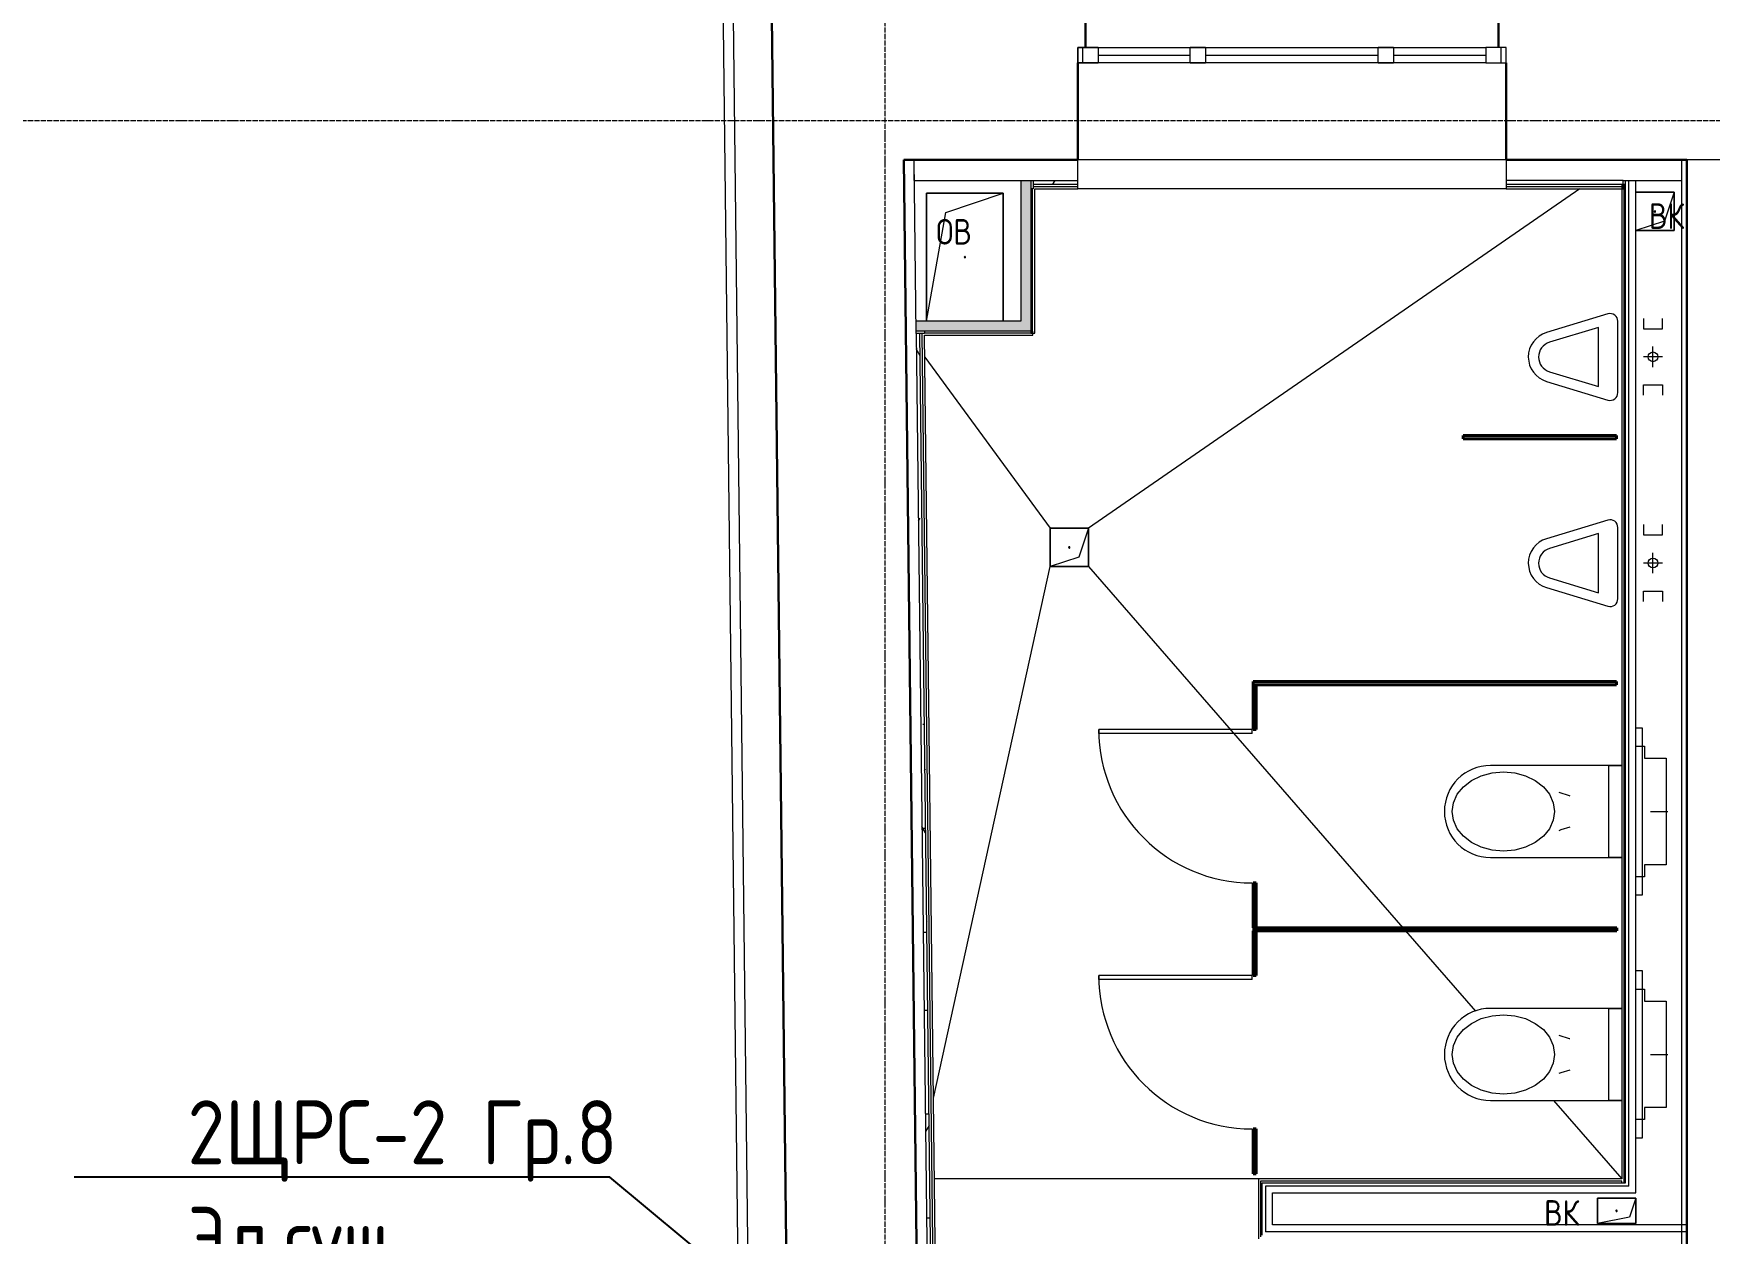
# Model space of a CAD drawing. Header units: millimetres. Extents: x -32 to 417638015, y -35 to 175284279.
# Drawn here: x 1071958 to 1078512, y 67662 to 72354 of the extents above; entities that cross this region are included whole.
import ezdxf
from ezdxf import colors
from ezdxf.entities.mleader import LeaderData, LeaderLine
from ezdxf.math import Vec2, Vec3

# ---------------------------------------------------------------- set-up
doc = ezdxf.new("R2010")
doc.units = ezdxf.units.MM
doc.linetypes.add('ADSK_Линия сетки', pattern=[25, 20, -2.5, 0, -2.5])
for name, color, linetype, lineweight in [('_ Окна', 7, 'Continuous', 9), ('Аннотация', 7, 'Continuous', 18), ('Двери', 7, 'Continuous', 9), ('Двери открывание', 7, 'Continuous', 9), ('Обобщенные модели', 7, 'Continuous', 18), ('Окна', 7, 'Continuous', 9), ('Оси', 253, 'Continuous', 9), ('Перекрытие', 7, 'Continuous', 18), ('Сантехника', 7, 'Continuous', 18), ('Стены внутренние', 7, 'Continuous', 18), ('Стены несущие', 7, 'Continuous', 30), ('Стены отделка', 7, 'Continuous', 30), ('Стены штриховка', 7, 'Continuous', 9), ('ШТРИХОВКА', 252, 'Continuous', 15)]:
    doc.layers.add(name, color=color, linetype=linetype, lineweight=lineweight)
doc.layers.add('_ЭМ_Надписи', color=7, linetype='Continuous')
doc.styles.add('GOST Common_4', font='GOST_Common.ttf', dxfattribs={"width": 0.9, "height": 199.9999999999999})
doc.styles.add('ЭОМ', font='isocpeur.ttf', dxfattribs={"width": 0.85, "height": 250})
pattern_1 = [(0, (507.3426762534655, 158.9018102923892), (406.4, 101.6), [33.528, -271.272, 33.528, -271.272, -1625.6]), (0, (507.3426762534655, 158.9018102923892), (406.4, 101.6), [-609.6, 33.528, -576.072, 33.528, -271.272, -711.2]), (0, (507.3426762534655, 158.9018102923892), (406.4, 101.6), [-1524, 33.528, -169.672, 33.528, -474.472]), (120, (659.7426762534305, 209.7018102923894), (-291.1881810244989, 301.1527240979959), [33.52799999999997, -271.2719999999998, 33.52799999999997, -271.2719999999998, -1625.599999999999]), (120, (659.7426762534305, 209.7018102923894), (-291.1881810244989, 301.1527240979959), [-609.5999999999996, 33.52799999999997, -576.0719999999995, 33.52799999999997, -271.2719999999998, -711.1999999999996]), (120, (659.7426762534305, 209.7018102923894), (-291.1881810244989, 301.1527240979959), [-1523.999999999999, 33.52799999999997, -169.6719999999999, 33.52799999999997, -474.4719999999998]), (240, (710.5426762534189, 412.9018102923892), (-115.2118189755009, -402.7527240979958), [33.528, -271.272, 33.528, -271.272, -1625.6]), (240, (710.5426762534189, 412.9018102923892), (-115.2118189755009, -402.7527240979958), [-609.6, 33.528, -576.072, 33.528, -271.272, -711.2]), (240, (710.5426762534189, 412.9018102923892), (-115.2118189755009, -402.7527240979958), [-1524, 33.528, -169.672, 33.528, -474.472])]

# ---------------------------------------------------------------- blocks, each defined once
blk = doc.blocks.new('План 3 этажа')
at = {"layer": 'Стены внутренние'}
for points in [[(39487.34267625358, 19580.21979519981), (39527.34267455467, 19580.21979519981), (39527.34267625358, 20170.21979350091), (39487.34267625358, 20170.21979350091), (39487.34267625358, 19620.21979350091)], [(39210.87893727323, 19580.21979519981), (39487.34267625358, 19580.21979519981), (39487.34267625358, 19620.21979350091), (39077.63973545335, 19620.21979350092), (39078.21928317973, 19580.21979519981), (39119.34267625352, 19580.21979519981)]]:
    blk.add_hatch(color=8, dxfattribs=at).paths.add_polyline_path(points)
at = {"layer": 'Стены внутренние', "lineweight": 9}
h = blk.add_hatch(dxfattribs=at)
h.set_pattern_fill('FP_5', color=8, style=0, pattern_type=2)
h.set_pattern_definition(pattern_1)
h.paths.add_polyline_path([(41800.40517625358, 20155.2197935009), (41843.34267625358, 20155.2197935009), (41843.34267625358, 20170.2197935009), (41385.57473327871, 20170.2197935009), (41386.57473327871, 20155.2197935009), (41699.79059292009, 20155.2197935009)])
h.paths.add_polyline_path([(39542.34267625358, 20155.21979350091), (39710.57473327871, 20155.21979350091), (39710.57473327871, 20170.21979350091), (39536.34267625358, 20170.21979350091), (39536.34267625358, 20155.21979350091)])
h = blk.add_hatch(dxfattribs=at)
h.set_pattern_fill('FP_5', color=8, style=0, pattern_type=2)
h.set_pattern_definition(pattern_1)
h.paths.add_polyline_path([(39158.27461874753, 12775.60278500231), (39173.27107997017, 12775.99152355589), (39161.84094503021, 13746.22788805666), (39146.84198582167, 13746.05118871413), (39158.01983607514, 12797.22977498142)])
h.paths.add_polyline_path([(39136.47562439274, 14625.99012895414), (39151.47043638001, 14626.51886132128), (39093.21824238839, 19571.20212356667), (39078.21928317973, 19571.02542422311), (39136.47562439274, 14626.16682829669)])
at = {"layer": '_ Окна', "color": 8, "lineweight": 18}
for p, q in [((39710.57473327871, 20630.2197935009), (39710.57473327871, 20690.2197935009)), ((39710.57473327871, 20690.2197935009), (39790.57473327871, 20690.2197935009)), ((39790.57473327871, 20690.2197935009), (39790.57473327871, 20630.2197935009)), ((40150.57473327871, 20630.2197935009), (40150.57473327871, 20690.2197935009)), ((40150.57473327871, 20690.2197935009), (40210.57473327871, 20690.2197935009)), ((40210.57473327871, 20690.2197935009), (40210.57473327871, 20630.2197935009)), ((40885.57473327871, 20630.2197935009), (40885.57473327871, 20690.2197935009)), ((40885.57473327871, 20690.2197935009), (40945.57473327871, 20690.2197935009)), ((40945.57473327871, 20690.2197935009), (40945.57473327871, 20630.2197935009)), ((41305.57473327871, 20690.2197935009), (41305.57473327871, 20630.2197935009)), ((41385.57473327871, 20690.2197935009), (41305.57473327871, 20690.2197935009)), ((41385.57473327871, 20630.2197935009), (41385.57473327871, 20690.2197935009)), ((39790.57473327871, 20630.2197935009), (39710.57473327871, 20630.2197935009)), ((40210.57473327871, 20630.2197935009), (40150.57473327871, 20630.2197935009)), ((40945.57473327871, 20630.2197935009), (40885.57473327871, 20630.2197935009)), ((41305.57473327871, 20630.2197935009), (41385.57473327871, 20630.2197935009))]:
    blk.add_line(p, q, dxfattribs=at)
at = {"layer": '_ Окна', "color": 8}
for p, q in [((39730.57473327871, 20630.2197935009), (39730.57473327871, 20690.2197935009)), ((39790.57473327871, 20660.21979350089), (40150.57473327871, 20660.21979350089)), ((40210.57473327871, 20660.21979350089), (40885.57473327871, 20660.21979350088)), ((40945.57473327871, 20660.21979350088), (41305.57473327871, 20660.21979350088)), ((41365.57473327871, 20630.2197935009), (41365.57473327871, 20690.2197935009))]:
    blk.add_line(p, q, dxfattribs=at)
at = {"layer": 'Двери', "color": 8}
for p, q in [((39792.60470177412, 18007.44258451812), (39792.60470177412, 18023.44258451812)), ((40392.60470177412, 18023.44258451787), (39792.60470177412, 18023.44258451812)), ((40392.60470177412, 18007.44258451787), (40392.60470177412, 18023.44258451787)), ((40392.60470177412, 18007.44258451787), (39792.60470177412, 18007.44258451812)), ((39792.60470177371, 17045.44258451822), (39792.60470177371, 17061.44258451822)), ((40392.60470177371, 17061.44258451798), (39792.60470177371, 17061.44258451822)), ((40392.60470177371, 17045.44258451798), (39792.60470177371, 17045.44258451822)), ((40392.60470177371, 17045.44258451798), (40392.60470177371, 17061.44258451798))]:
    blk.add_line(p, q, dxfattribs=at)
at = {"layer": 'Двери открывание', "color": 8}
for centre in [(40392.60470177412, 18023.44258451787), (40392.60470177371, 17061.44258451798)]:
    blk.add_arc(centre, 599.9999999999995, 180, 270, dxfattribs=at)
at = {"layer": 'Обобщенные модели', "color": 8}
for p, q in [((39119.34267625347, 19620.21979350089), (39119.34267625347, 20120.2197935009)), ((39119.34267625347, 20120.2197935009), (39419.34267625347, 20120.2197935009)), ((39419.34267625347, 20120.2197935009), (39119.34267625347, 20120.2197935009)), ((39119.34267625347, 20120.2197935009), (39119.34267625347, 19620.21979350089)), ((39194.34267625346, 20045.2197935009), (39419.34267625347, 20120.2197935009)), ((39419.34267625347, 20120.2197935009), (39419.34267625347, 19620.21979350089)), ((39419.34267625347, 19620.21979350089), (39419.34267625347, 20120.2197935009)), ((41892.34267625352, 20123.80030776248), (42042.34267625352, 20123.80030776248)), ((42042.34267625352, 20123.80030776248), (41892.34267625352, 20123.80030776248)), ((42042.34267625352, 20123.80030776248), (42004.84267625353, 20011.30030776247)), ((42042.34267625352, 20123.80030776248), (42042.34267625352, 19973.80030776247)), ((42042.34267625352, 19973.80030776247), (42042.34267625352, 20123.80030776248)), ((39119.34267625347, 19620.21979350089), (39194.34267625346, 20045.2197935009)), ((42004.84267625353, 20011.30030776247), (41892.34267625352, 19973.80030776247)), ((42042.34267625352, 19973.80030776247), (41892.34267625352, 19973.80030776247)), ((41892.34267625352, 19973.80030776247), (42042.34267625352, 19973.80030776247)), ((39602.34267625352, 18660.21979350088), (39602.34267625352, 18810.21979350089)), ((39602.34267625352, 18810.21979350089), (39752.34267625352, 18810.21979350089)), ((39752.34267625352, 18810.21979350089), (39602.34267625352, 18810.21979350089)), ((39602.34267625352, 18810.21979350089), (39602.34267625352, 18660.21979350088)), ((39752.34267625352, 18810.21979350089), (39714.84267625353, 18697.71979350088)), ((39752.34267625352, 18810.21979350089), (39752.34267625352, 18660.21979350088)), ((39752.34267625352, 18660.21979350088), (39752.34267625352, 18810.21979350089)), ((39714.84267625353, 18697.71979350088), (39602.34267625352, 18660.21979350088)), ((39752.34267625352, 18660.21979350088), (39602.34267625352, 18660.21979350088)), ((39602.34267625352, 18660.21979350088), (39752.34267625352, 18660.21979350088)), ((41742.34267625352, 16091.44258451798), (41742.34267625352, 16191.44258451798)), ((41742.34267625352, 16191.44258451798), (41892.34267625352, 16191.44258451798)), ((41892.34267625352, 16191.44258451798), (41742.34267625352, 16191.44258451798)), ((41742.34267625352, 16191.44258451798), (41742.34267625352, 16091.44258451798)), ((41892.34267625352, 16191.44258451798), (41867.34267625353, 16116.44258451798)), ((41892.34267625352, 16191.44258451798), (41892.34267625352, 16091.44258451798)), ((41892.34267625352, 16091.44258451798), (41892.34267625352, 16191.44258451798)), ((41867.34267625353, 16116.44258451798), (41742.34267625352, 16091.44258451798)), ((41892.34267625352, 16091.44258451798), (41742.34267625352, 16091.44258451798)), ((41742.34267625352, 16091.44258451798), (41892.34267625352, 16091.44258451798))]:
    blk.add_line(p, q, dxfattribs=at)
at = {"layer": 'Обобщенные модели', "color": 8, "lineweight": 40}
for p, q in [((41817.34267625352, 19172.44258451808), (41217.34267625352, 19172.44258451808)), ((41217.34267625352, 19172.44258451808), (41217.34267625352, 19160.44258451808)), ((41217.34267625352, 19160.44258451808), (41817.34267625352, 19160.44258451808)), ((41817.34267625352, 19160.44258451808), (41817.34267625352, 19172.44258451808)), ((41816.60470177419, 18210.44258451815), (40396.60470177419, 18210.44258451815)), ((40396.60470177419, 18210.44258451815), (40396.60470177419, 18198.44258451815)), ((40396.60470177419, 18198.44258451815), (41816.60470177419, 18198.44258451815)), ((40396.60470177419, 18198.44258451787), (40396.60470177412, 18023.44258451787)), ((40408.60470177419, 18198.44258451787), (40396.60470177419, 18198.44258451787)), ((40408.60470177412, 18023.44258451787), (40408.60470177419, 18198.44258451787)), ((41816.60470177419, 18198.44258451815), (41816.60470177419, 18210.44258451815)), ((40396.60470177412, 18023.44258451787), (40408.60470177412, 18023.44258451787)), ((40396.60470177387, 17423.44258451787), (40396.6047017738, 17248.44258451787)), ((40408.60470177388, 17423.44258451787), (40396.60470177387, 17423.44258451787)), ((40408.60470177381, 17248.44258451787), (40408.60470177388, 17423.44258451787)), ((40396.6047017738, 17248.44258451787), (40408.60470177381, 17248.44258451787)), ((40396.60470177379, 17236.44258451797), (40396.60470177371, 17061.44258451798)), ((40408.60470177379, 17236.44258451797), (40396.60470177379, 17236.44258451797)), ((41818.60470177379, 17248.44258451815), (40398.60470177379, 17248.44258451815)), ((40398.60470177379, 17248.44258451815), (40398.60470177379, 17236.44258451815)), ((40398.60470177379, 17236.44258451815), (41818.60470177379, 17236.44258451815)), ((40408.60470177371, 17061.44258451797), (40408.60470177379, 17236.44258451797)), ((41818.60470177379, 17236.44258451815), (41818.60470177379, 17248.44258451815)), ((40396.60470177371, 17061.44258451798), (40408.60470177371, 17061.44258451797)), ((40396.60470177347, 16461.44258451797), (40396.60470177339, 16286.44258451797)), ((40408.60470177347, 16461.44258451797), (40396.60470177347, 16461.44258451797)), ((40408.6047017734, 16286.44258451797), (40408.60470177347, 16461.44258451797)), ((40396.60470177339, 16286.44258451797), (40408.6047017734, 16286.44258451797))]:
    blk.add_line(p, q, dxfattribs=at)
at = {"layer": 'Обобщенные модели', "color": 8}
for centre, radius, start, end in [((41967.34267625352, 20048.80030776247), 2.500000000000002, 0, 180), ((41967.34267625352, 20048.80030776247), 2.499999999999998, 119.9999999999582, 180), ((41967.34267625352, 20048.80030776247), 2.500000000000002, 180, 0), ((41967.34267625352, 20048.80030776247), 2.499999999999999, 240.0000000000418, 345.0000000000325), ((41967.34267625352, 20048.80030776247), 2.500000000000002, 14.99999999996748, 90), ((39269.34267625347, 19870.2197935009), 2.500000000000002, 0, 180), ((39269.34267625347, 19870.2197935009), 2.500000000000002, 180, 0), ((39269.34267625347, 19870.2197935009), 2.499999999999999, 60.0000000000418, 165.0000000000325), ((39269.34267625347, 19870.2197935009), 2.500000000000002, 194.9999999999675, 270), ((39269.34267625347, 19870.2197935009), 2.499999999999998, 299.9999999999582, 0), ((39677.34267625352, 18735.21979350088), 2.500000000000002, 0, 180), ((39677.34267625352, 18735.21979350088), 2.499999999999998, 119.9999999999582, 180), ((39677.34267625352, 18735.21979350088), 2.500000000000002, 180, 0), ((39677.34267625352, 18735.21979350088), 2.499999999999999, 240.0000000000418, 345.0000000000325), ((39677.34267625352, 18735.21979350088), 2.500000000000002, 14.99999999996748, 90), ((41817.34267625352, 16141.44258451798), 2.500000000000002, 0, 180), ((41817.34267625352, 16141.44258451798), 2.499999999999998, 120.0000000000103, 180), ((41817.34267625352, 16141.44258451798), 2.500000000000002, 180, 0), ((41817.34267625352, 16141.44258451798), 2.499999999999999, 239.9999999999897, 345.0000000000325), ((41817.34267625352, 16141.44258451798), 2.500000000000002, 14.99999999996748, 90)]:
    blk.add_arc(centre, radius, start, end, dxfattribs=at)
at = {"layer": 'Окна', "color": 8}
for p, q in [((39710.57473327871, 20690.2197935009), (39710.57473327871, 20630.2197935009)), ((39790.57473327871, 20690.2197935009), (39710.57473327871, 20690.2197935009)), ((39790.57473327871, 20690.2197935009), (40150.57473327871, 20690.2197935009)), ((40210.57473327871, 20690.2197935009), (40150.57473327871, 20690.2197935009)), ((40210.57473327871, 20690.2197935009), (40885.57473327871, 20690.2197935009)), ((40945.57473327871, 20690.2197935009), (40885.57473327871, 20690.2197935009)), ((40945.57473327871, 20690.2197935009), (41305.57473327871, 20690.2197935009)), ((41385.57473327871, 20690.2197935009), (41305.57473327871, 20690.2197935009)), ((41385.57473327871, 20630.2197935009), (41385.57473327871, 20690.2197935009)), ((39710.57473327871, 20630.2197935009), (39790.57473327871, 20630.2197935009)), ((40150.57473327871, 20630.21979350081), (39790.57473327871, 20630.21979350081)), ((40150.57473327871, 20630.2197935009), (40210.57473327871, 20630.2197935009)), ((40885.57473327871, 20630.21979350081), (40210.57473327871, 20630.21979350081)), ((40885.57473327871, 20630.2197935009), (40945.57473327871, 20630.2197935009)), ((41305.57473327871, 20630.21979350081), (40945.57473327871, 20630.21979350081)), ((41305.57473327871, 20630.2197935009), (41385.57473327871, 20630.2197935009))]:
    blk.add_line(p, q, dxfattribs=at)
at = {"layer": 'Оси', "color": 8, "linetype": 'ADSK_Линия сетки'}
for p, q in [((38956.9080292919, -3523.687778418667), (38956.90802929195, 20912.6903544061)), ((-10051.77423916385, 20403.90181029199), (56512.19555426505, 20403.90181029178))]:
    blk.add_line(p, q, dxfattribs=at)
at = {"layer": 'Перекрытие', "color": 8}
for p, q in [((41673.72809292004, 20137.21979350088), (39752.34267625352, 18810.21979350088)), ((39112.14677784633, 19479.18084549542), (39602.34223989322, 18810.21979350089)), ((39146.43184600939, 16582.23418246851), (39602.34267625352, 18660.21979350088)), ((39752.34267625352, 18660.21979350088), (40982.0124507352, 17248.44258451798)), ((40992.46455125068, 17236.44258451799), (41266.13295766659, 16922.24536912368)), ((41570.18852554192, 16573.16081821514), (41837.34267625352, 16266.44258451798)), ((40416.60470177344, 16266.44258451798), (39150.15211532678, 16266.44258451798))]:
    blk.add_line(p, q, dxfattribs=at)
at = {"layer": 'Сантехника', "color": 8}
for p, q in [((41783.66501697583, 19648.11971503772), (41543.41941686798, 19575.53105193894)), ((41822.34184867493, 19340.43203071731), (41822.34189580458, 19619.40187378691)), ((41922.34184162816, 19630.40164166026), (41922.34183487049, 19590.40164166042)), ((41997.34195201021, 19590.40162898977), (41997.34195876792, 19630.40184862712)), ((41747.34189174273, 19595.3589715905), (41554.9886110947, 19537.2406648301)), ((41747.34185269917, 19364.25230211601), (41747.34189174273, 19595.3589715905)), ((41922.34183487049, 19590.40164166042), (41997.34195201021, 19590.40162898977)), ((41997.34267625335, 19480.40181413323), (41922.34267625335, 19480.40181413321)), ((41959.84232455079, 19440.40174514436), (41959.84232455077, 19520.40174514436)), ((41555.15861485722, 19422.31823401446), (41747.34185269917, 19364.25230211601)), ((41543.63900593652, 19384.01286528118), (41783.57144924776, 19311.52006585714)), ((41922.3426694957, 19330.40164166139), (41922.34267625337, 19370.40164166122)), ((41922.34267625337, 19370.40164166122), (41997.34255911307, 19370.40162899061)), ((41997.34255911307, 19370.40162899061), (41997.34255235544, 19330.40184862829)), ((41783.665016976, 18842.03378689618), (41543.41941686815, 18769.4451237974)), ((41822.3418486751, 18534.34610257578), (41822.34189580476, 18813.31594564538)), ((41922.34184162834, 18824.31571351872), (41922.34183487067, 18784.31571351888)), ((41997.34195201039, 18784.31570084824), (41997.34195876809, 18824.31592048559)), ((41747.3418917429, 18789.27304344896), (41554.98861109488, 18731.15473668857)), ((41747.34185269934, 18558.16637397447), (41747.3418917429, 18789.27304344896)), ((41922.34183487067, 18784.31571351888), (41997.34195201039, 18784.31570084824)), ((41959.84232455096, 18634.31581700282), (41959.84232455095, 18714.31581700282)), ((41555.15861485739, 18616.23230587292), (41747.34185269934, 18558.16637397447)), ((41997.34267625352, 18674.31588599169), (41922.34267625352, 18674.31588599168)), ((41543.6390059367, 18577.92693713964), (41783.57144924794, 18505.43413771561)), ((41922.34266949588, 18524.31571351986), (41922.34267625355, 18564.31571351968)), ((41922.34267625355, 18564.31571351968), (41997.34255911325, 18564.31570084907)), ((41997.34255911325, 18564.31570084907), (41997.34255235561, 18524.31592048676)), ((41892.34267625349, 18030.29675098117), (41917.34267625352, 18030.29675098117)), ((41917.34267625352, 18030.29675098117), (41917.34267625352, 17375.29675098116)), ((41892.34267625349, 17957.79675087667), (41926.34267625351, 17957.79675087667)), ((41926.34267625351, 17957.79675087667), (41926.34267625351, 17910.79675087667)), ((41926.34267625351, 17910.79675087667), (42011.34267625352, 17910.79675087667)), ((42011.34267625352, 17910.79675087667), (42011.34267625352, 17494.79675098115)), ((41837.34267625352, 17882.79685375832), (41324.26590586665, 17882.79685375833)), ((41787.34267625352, 17522.79664809951), (41787.34267625352, 17882.7968538628)), ((41787.34267625352, 17882.7968538628), (41837.34267625352, 17882.7968538628)), ((41949.64267625353, 17702.79675098115), (42017.64267625353, 17702.79675098115)), ((41324.26590586665, 17522.79664820399), (41837.34267625352, 17522.79664820399)), ((41837.34267625352, 17522.79664809951), (41787.34267625352, 17522.79664809951)), ((41926.3426762535, 17447.79675098116), (41892.34267625349, 17447.79675098116)), ((41926.3426762535, 17494.79675098115), (41926.3426762535, 17447.79675098116)), ((42011.34267625352, 17494.79675098115), (41926.3426762535, 17494.79675098115)), ((41917.34267625352, 17375.29675098116), (41892.34267625349, 17375.29675098116)), ((41892.34267625349, 17080.66092099233), (41917.34267625352, 17080.66092099233)), ((41917.34267625352, 17080.66092099233), (41917.34267625352, 16425.66092099232)), ((41892.34267625349, 17008.16092088783), (41926.34267625351, 17008.16092088783)), ((41926.34267625351, 17008.16092088783), (41926.34267625351, 16961.16092088783)), ((41837.34267625352, 16933.16102376948), (41324.26590586665, 16933.16102376948)), ((41787.34267625352, 16573.16081811066), (41787.34267625352, 16933.16102387396)), ((41787.34267625352, 16933.16102387396), (41837.34267625352, 16933.16102387396)), ((41926.34267625351, 16961.16092088783), (42011.34267625352, 16961.16092088783)), ((42011.34267625352, 16961.16092088783), (42011.34267625352, 16545.1609209923)), ((41949.64267625353, 16753.16092099231), (42017.64267625353, 16753.1609209923)), ((41324.26590586665, 16573.16081821514), (41837.34267625352, 16573.16081821514)), ((41837.34267625352, 16573.16081811066), (41787.34267625352, 16573.16081811066)), ((41926.3426762535, 16545.1609209923), (41926.3426762535, 16498.16092099231)), ((42011.34267625352, 16545.1609209923), (41926.3426762535, 16545.1609209923)), ((41926.3426762535, 16498.16092099231), (41892.34267625349, 16498.16092099231)), ((41917.34267625352, 16425.66092099232), (41892.34267625349, 16425.66092099232))]:
    blk.add_line(p, q, dxfattribs=at)
at = {"layer": 'Сантехника', "color": 8, "flags": 128}
for points in [[(41174.84267625352, 17702.79675098116), (41179.85709381715, 17737.28749574439), (41194.64890267303, 17770.04873054438), (41218.47637975991, 17799.43767026926), (41250.14471588177, 17823.9806307637), (41288.06592843001, 17842.44692550603), (41330.33848946226, 17853.91057736934), (41374.84267625352, 17857.79675098116), (41419.34686304478, 17853.91057736934), (41461.61942407703, 17842.44692550603), (41499.54063662526, 17823.9806307637), (41531.20897274712, 17799.43767026926), (41555.036449834, 17770.04873054437), (41569.82825868988, 17737.28749574438), (41574.84267625352, 17702.79675098115)], [(41591.07023456825, 17777.79234645882), (41632.47075849932, 17765.07221220973), (41635.11920792158, 17764.53615291959)], [(41574.84267625352, 17702.79675098115), (41569.82825868988, 17668.30600621792), (41555.036449834, 17635.54477141794), (41531.20897274712, 17606.15583169305), (41499.54063662526, 17581.61287119861), (41461.61942407703, 17563.14657645628), (41419.34686304478, 17551.68292459297), (41374.84267625352, 17547.79675098116), (41330.33848946225, 17551.68292459297), (41288.06592843001, 17563.14657645628), (41250.14471588177, 17581.61287119861), (41218.47637975991, 17606.15583169305), (41194.64890267303, 17635.54477141794), (41179.85709381715, 17668.30600621793), (41174.84267625352, 17702.79675098116)], [(41635.11920792158, 17641.05734904277), (41599.69997425367, 17631.13605580579), (41591.07023456825, 17627.80115550353)], [(41174.84267625352, 16753.16092099231), (41179.85709381715, 16787.65166575554), (41194.64890267303, 16820.41290055553), (41218.47637975991, 16849.80184028042), (41250.14471588177, 16874.34480077486), (41288.06592843001, 16892.81109551719), (41330.33848946226, 16904.27474738049), (41374.84267625352, 16908.16092099231), (41419.34686304478, 16904.27474738049), (41461.61942407703, 16892.81109551718), (41499.54063662526, 16874.34480077486), (41531.20897274712, 16849.80184028041), (41555.036449834, 16820.41290055553), (41569.82825868988, 16787.65166575554), (41574.84267625352, 16753.16092099231)], [(41591.07023456825, 16828.15651646998), (41632.47075849932, 16815.43638222089), (41635.11920792158, 16814.90032293075)], [(41574.84267625352, 16753.16092099231), (41569.82825868988, 16718.67017622908), (41555.036449834, 16685.90894142909), (41531.20897274712, 16656.52000170421), (41499.54063662526, 16631.97704120976), (41461.61942407703, 16613.51074646744), (41419.34686304478, 16602.04709460413), (41374.84267625352, 16598.16092099231), (41330.33848946225, 16602.04709460413), (41288.06592843001, 16613.51074646744), (41250.14471588177, 16631.97704120977), (41218.47637975991, 16656.52000170421), (41194.64890267303, 16685.90894142909), (41179.85709381715, 16718.67017622908), (41174.84267625352, 16753.16092099231)], [(41635.11920792158, 16691.42151905392), (41599.69997425367, 16681.50022581694), (41591.07023456825, 16678.16532551469)]]:
    blk.add_lwpolyline(points, dxfattribs=at)
at = {"layer": 'Сантехника', "color": 8}
for centre in [(41959.84225556182, 19480.40174514426), (41959.842255562, 18674.31581700273)]:
    blk.add_circle(centre, 18.92944320952371, dxfattribs=at)
for centre, radius, start, end in [((41792.34189580484, 19619.40187885516), 30.00000000000372, 359.9999903204247, 106.8117981109334), ((41572.34228102992, 19479.80493175284), 99.99998999999904, 106.8117623838372, 253.319604015865), ((41572.34228102992, 19479.80493175284), 59.99998999999904, 106.8117623838372, 253.3577783655846), ((41792.34266625337, 19340.20919885625), 30.00000999999866, 252.9998743004406, 0.4255812774157937), ((41792.34189580501, 18813.31595071363), 30.00000000000372, 359.9999903204247, 106.8117981109334), ((41572.3422810301, 18673.71900361131), 99.99998999999904, 106.8117623838372, 253.319604015865), ((41572.3422810301, 18673.71900361131), 59.99998999999904, 106.8117623838372, 253.3577783655846), ((41792.34266625355, 18534.12327071471), 30.00000999999866, 252.9998743004406, 0.4255812774157937), ((41324.26590586665, 17702.7967510334), 180.0001028294099, 90, 270), ((41324.26590586665, 16753.16092104455), 180.0001028294099, 90, 270)]:
    blk.add_arc(centre, radius, start, end, dxfattribs=at)
at = {"layer": 'Стены внутренние', "color": 8}
for p, q in [((41385.57473327866, 20250.21979350088), (39710.57473327866, 20250.21979350088)), ((41385.57473327866, 20137.21979350088), (39710.57473327866, 20137.21979350089))]:
    blk.add_line(p, q, dxfattribs=at)
at = {"layer": 'Стены несущие', "color": 8}
for p, q in [((38586.98498498951, 14579.51392850473), (38513.58244988194, 20810.21979350088)), ((39740.57473327866, 20690.2197935009), (39740.57473327866, 20810.21979350088)), ((41355.57473327866, 20810.21979350088), (41355.57473327866, 20690.21979350089)), ((39710.57473327871, 20250.21979350088), (39710.57473327866, 20630.2197935009)), ((41385.57473327871, 20630.2197935009), (41385.57473327866, 20250.21979350088)), ((39030.21507245477, 20250.21979350089), (39710.57473327871, 20250.21979350088)), ((39030.21507245477, 20250.21979350089), (39096.4783998364, 14625.51893070736)), ((41385.57473327866, 20250.21979350088), (42092.34267625352, 20250.21979350088)), ((42092.34267625352, 20250.21979350088), (42092.34267625352, 12740.83838412567))]:
    blk.add_line(p, q, dxfattribs=at)
at = {"layer": 'Стены отделка', "color": 8, "lineweight": 9}
for p, q in [((38321.56653409934, 20980.2197935009), (38396.99816834682, 14577.27573683259)), ((39070.21229701111, 20250.69099174766), (39030.21507245477, 20250.21979350089)), ((39069.62880941143, 20250.21979350089), (39069.62880941143, 20170.21979350089)), ((39078.21928317973, 19571.0254242241), (39070.21229701111, 20250.69099174766)), ((39710.57473327866, 20137.21979350089), (39710.57473327866, 20250.21979350089)), ((41385.57473327866, 20250.21979350088), (41385.57473327866, 20137.21979350088)), ((42072.34267625352, 15717.48232455385), (42072.34267625352, 20250.21979350088)), ((39069.62880941143, 20170.21979350089), (39536.34267625352, 20170.21979350089)), ((39487.34267625352, 20170.21979350089), (39487.34267625352, 19620.21979350089)), ((39527.34267625352, 20170.21979350089), (39527.34267625352, 19572.71979350089)), ((39536.34267625352, 20137.21979350089), (39527.34267625352, 20137.21979350089)), ((39536.34267625352, 20170.21979350089), (39536.34267625352, 20137.21979350089)), ((39542.34267625352, 20137.21979350089), (39710.57473327866, 20137.21979350089)), ((39542.34267625352, 19572.71979350089), (39542.34267625352, 20137.21979350089)), ((41386.57473327866, 20170.21979350088), (41385.57473327866, 20170.21979350088)), ((41385.57473327866, 20137.21979350088), (41843.34267625352, 20137.21979350088)), ((41852.34267625352, 20153.71979350088), (41837.34267625352, 20153.71979350088)), ((41837.34267625352, 20153.71979350088), (41837.34267625352, 16266.44258451797)), ((41843.34267625352, 20170.21979350088), (42072.34267625352, 20170.21979350088)), ((41843.34267625352, 20137.21979350088), (41843.34267625352, 20170.21979350088)), ((41852.34267625352, 16251.44258451797), (41852.34267625352, 20170.21979350088)), ((41892.34267625352, 16211.44258451797), (41892.34267625352, 20170.21979350088)), ((39487.34267625352, 19620.21979350089), (39077.08593725535, 19620.2197935009)), ((39077.08593725535, 19620.2197935009), (39077.08593725535, 19580.2197935009)), ((39534.84267625352, 19580.21979350089), (39077.08593725535, 19580.2197935009)), ((39111.21699343872, 19571.41416277768), (39078.21928317973, 19571.0254242241)), ((39111.11325629684, 19580.2197935009), (39111.21699343872, 19571.41416277768)), ((39169.47333465167, 14626.37886750772), (39111.28996790067, 19565.2197935009)), ((39111.28996790067, 19565.2197935009), (39534.84267625352, 19565.21979350089)), ((39527.34267625352, 19572.71979350089), (39542.34267625352, 19572.71979350089)), ((39534.84267625352, 19565.21979350089), (39534.84267625352, 19580.21979350089)), ((41837.34267625352, 16266.44258451797), (40416.60470177344, 16266.44258451798)), ((40416.60470177344, 16266.44258451798), (40416.60470177344, 16031.44258451799)), ((40431.60470177344, 16251.44258451797), (41852.34267625352, 16251.44258451797)), ((40431.60470177344, 16046.44258451799), (40431.60470177344, 16251.44258451797)), ((40471.60470177344, 16211.44258451797), (41892.34267625352, 16211.44258451797)), ((40471.60470177344, 16086.44258451798), (40471.60470177344, 16211.44258451797)), ((42091.60470177385, 16086.44258451798), (40471.60470177344, 16086.44258451798)), ((42091.60470177385, 16046.44258451798), (42091.60470177385, 16086.44258451798))]:
    blk.add_line(p, q, dxfattribs=at)
at = {"layer": 'Стены штриховка', "color": 8}
for p, q in [((38436.98361294699, 14578.74686569326), (38363.57204124605, 20810.21979350089)), ((42472.34267625352, 20250.21979350088), (42092.34267625352, 20250.21979350088)), ((39533.34267625352, 19572.71979350089), (39533.34267625352, 20137.21979350089)), ((39536.34267625352, 20170.21979350089), (39710.57473327866, 20170.21979350089)), ((39536.34267625352, 20155.21979350088), (39710.57473327866, 20155.21979350089)), ((39536.34267625352, 20146.21979350089), (39710.57473327866, 20146.21979350089)), ((41385.57473327866, 20155.21979350088), (41843.34267625352, 20155.21979350088)), ((41385.57473327866, 20146.21979350089), (41843.34267625352, 20146.21979350088)), ((41843.34267625352, 20170.21979350088), (41386.57473327866, 20170.21979350088)), ((41846.34267625352, 20153.71979350088), (41846.34267625352, 16251.44258451797)), ((41865.34267625352, 16238.44258451798), (41865.34267625352, 20170.21979350088)), ((39078.21928317973, 19571.0254242241), (39136.46384443651, 14626.99005956804)), ((39151.47458360129, 14626.16682829667), (39093.21824238834, 19571.20212356664)), ((39160.47395912651, 14626.27284790219), (39102.21761791356, 19571.30814317217)), ((39111.18394093838, 19574.2197935009), (39534.84267625352, 19574.21979350089)), ((41837.34267625352, 16257.44258451797), (40425.60470177344, 16257.44258451798)), ((40425.60470177344, 16257.44258451798), (40425.60470177344, 16040.44258451799)), ((41837.34267625352, 16251.44258451797), (41837.34267625352, 16257.44258451797)), ((41865.34267625352, 16238.44258451798), (40444.60470177344, 16238.44258451797)), ((40444.60470177344, 16238.44258451797), (40444.60470177344, 16059.44258451798)), ((42091.60470177385, 16059.44258451798), (40444.60470177344, 16059.44258451798))]:
    blk.add_line(p, q, dxfattribs=at)
at = {"layer": 'Аннотация', "color": 8, "lineweight": 9, "char_height": 100, "width": 156.348, "attachment_point": 1, "line_spacing_factor": 1.022765581104984, "style": 'GOST Common_4'}
for s, insert in [('\\pxt3.6,7.2,10.8,14.4,18,21.6,25.2,28.8,32.4,36,39.6,43.2,46.8,50.4,54,57.6,61.2,64.8,68.4,72,75.6,79.2,82.8,86.4,90,93.6,97.2,100.8,104.4,108,111.6,115.2;{ВК}', (41943.91172561666, 20080.72804019228)), ('\\pxt3.6,7.2,10.8,14.4,18,21.6,25.2,28.8,32.4,36,39.6,43.2,46.8,50.4,54,57.6,61.2,64.8,68.4,72,75.6,79.2,82.8,86.4,90,93.6,97.2,100.8,104.4,108,111.6,115.2;{ОВ}', (39156.78119411221, 20019.31122221934)), ('\\pxt3.6,7.2,10.8,14.4,18,21.6,25.2,28.8,32.4,36,39.6,43.2,46.8,50.4,54,57.6,61.2,64.8,68.4,72,75.6,79.2,82.8,86.4,90,93.6,97.2,100.8,104.4,108,111.6,115.2;{ВК}', (41533.9135938852, 16183.24456052954))]:
    blk.add_mtext(s, dxfattribs=dict(at, insert=insert))

msp = doc.modelspace()

# ---------------------------------------------------------------- block references
at = {"layer": 'ШТРИХОВКА'}
msp.add_blockref('План 3 этажа', (1036330.922144427, 51609.32231430121), dxfattribs=at)

# ---------------------------------------------------------------- leaders
at = {"layer": '_ЭМ_Надписи', "color": 7, "ltscale": 5}
ml = msp.add_multileader_mtext('Standard', dxfattribs=at)
ml.set_content('{\\fGOST Common|b0|i0|c204|p34;\\W0.9;\\C256;2ЩРС-2\\fISOCPEUR|b0|i0|c204|p34;\\W0.85; Гр.8 Эл.суш.\\P\\fGOST Common|b0|i0|c0|p34;\\W0.9;h=\\fGOST Common|b0|i0|c204|p34;0\\fGOST Common|b0|i0|c0|p34;.\\fGOST Common|b0|i0|c204|p34;9м \\fGOST Common|b0|i0|c0|p34;L=1\\fGOST Common|b0|i0|c204|p34;м}', color=1, style='ЭОМ')
ml.set_leader_properties()
ml.build(insert=Vec2(0, 0))
ml.multileader.update_dxf_attribs({"text_left_attachment_type": 6, "text_right_attachment_type": 6, "dogleg_length": 0, "arrow_head_size": 200})
ctx = ml.context
ctx.base_point, ctx.char_height, ctx.arrow_head_size, ctx.landing_gap_size, ctx.plane_origin = Vec3(1072560.004119948, 67882.8127299656), 250, 200, 0, Vec3(1052515.026599535, 81013.42505384429)
ctx.left_attachment, ctx.right_attachment = 6, 6
notes = []
notes.append((ctx, [(1, (1, 1, 0), (1074211.254119948, 67882.8127299656), (-1, 0), 0, [(0, [(1077400.73865058, 65234.49583118694)], 0, [])])]))
ctx.mtext.insert, ctx.mtext.width, ctx.mtext.defined_height, ctx.mtext.flow_direction = Vec3(1072560.004119948, 68182.8127299656), 2073.809115969734, 545.6159617257083, 5
for ctx, leaders in notes:
    for number, flags, end, landing, length, lines in leaders:
        leader = LeaderData()
        leader.index, (leader.has_last_leader_line, leader.has_dogleg_vector, leader.attachment_direction) = number, flags
        leader.last_leader_point, leader.dogleg_vector, leader.dogleg_length = Vec3(end), Vec3(landing), length
        for number, points, colour, breaks in lines:
            line = LeaderLine()
            line.index, line.vertices, line.color, line.breaks = number, Vec3.list(points), colors.encode_raw_color(colour), breaks
            leader.lines.append(line)
        ctx.leaders.append(leader)

doc.saveas('drawing.dxf')
